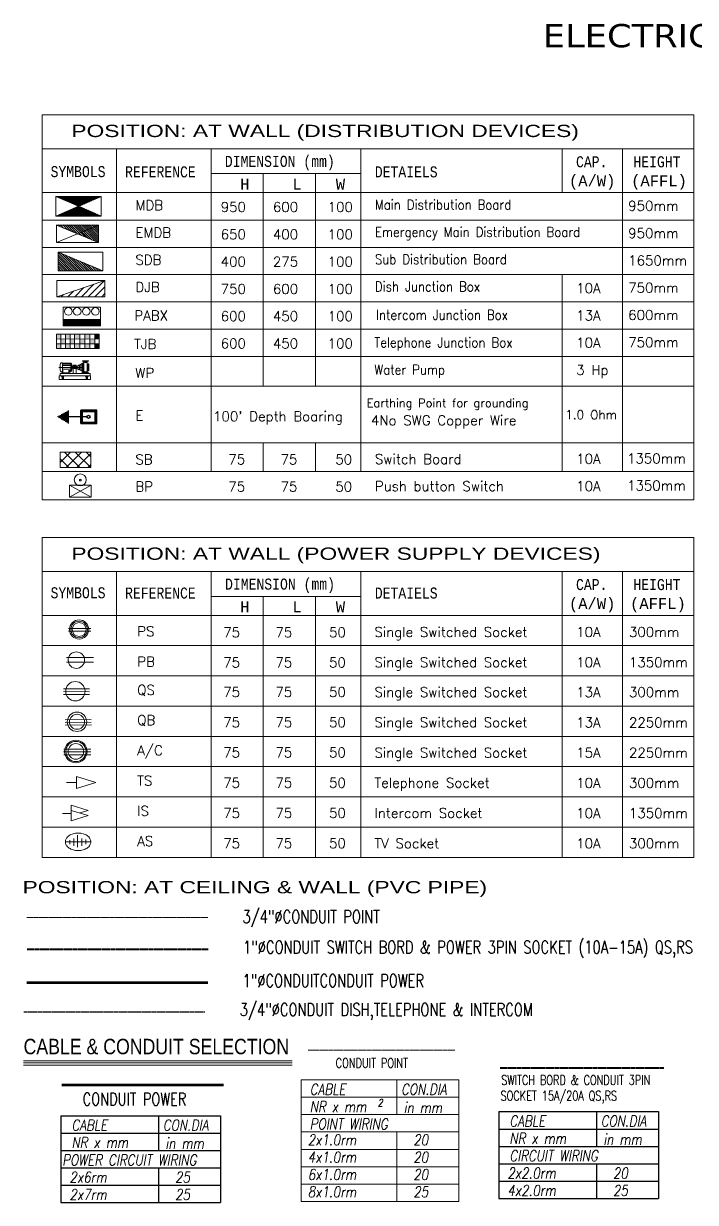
# Model space of a CAD drawing. Header units: inches. Extents: x 79440 to 83001, y -24128 to -22512.
# Drawn here: x 82414.8 to 82630.5, y -22905.5 to -22527.3 of the extents above; entities that cross this region are included whole.
import ezdxf

# ---------------------------------------------------------------- set-up
doc = ezdxf.new("R2010")
doc.units = ezdxf.units.IN
doc.header["$MEASUREMENT"] = 0
for name, pattern in [('BORDER', [1.75, 0.5, -0.25, 0.5, -0.25, 0, -0.25]), ('CENTER', [2, 1.25, -0.25, 0.25, -0.25]), ('CENTER2', [1.125, 0.75, -0.125, 0.125, -0.125]), ('HIDDEN', [0.375, 0.25, -0.125])]:
    doc.linetypes.add(name, pattern=pattern)
for name, color, linetype, lineweight in [('AN-TEXT-LEVEL', 252, 'Continuous', 18), ('CONDUIT', 10, 'HIDDEN', 18), ('E-AC-Socket-15A', 52, 'Continuous', 18), ('E-BP-Bell-Push', 190, 'Continuous', 18), ('E-CKT', 7, 'Continuous', 9), ('E-Con-Point', 204, 'HIDDEN', 20), ('E-Conduit-Power', 150, 'Continuous', 53), ('E-Conduit-QS RS SB', 6, 'CENTER2', 40), ('E-DJB Steel Box', 122, 'Continuous', 18), ('E-fixtur', 2, 'Continuous', 18), ('E-IS-Intercome-Socket', 201, 'Continuous', 18), ('E-Legend', 7, 'Continuous', 20), ('E-MDB', 1, 'Continuous', 15), ('E-PS-Socket-5A', 32, 'Continuous', 18), ('E-QB-Socket-20A', 40, 'Continuous', 18), ('E-QS-Socket-15A', 30, 'Continuous', 18), ('E-SB-Switch-Board', 5, 'Continuous', 18), ('E-Sub-Distrubtion board', 242, 'Continuous', 18), ('E-Tel Dish IC-Conduit', 11, 'BORDER', 30), ('E-Telephone-Socket', 11, 'Continuous', 18), ('E-TJB Steel Box', 14, 'Continuous', 18), ('E-Tv-Socket', 13, 'Continuous', 18), ('E. FITTING3', 56, 'Continuous', 18), ('ELEC-FITTING', 118, 'Continuous', 20)]:
    doc.layers.add(name, color=color, linetype=linetype, lineweight=lineweight)
doc.layers.add('TEXT', color=5, linetype='Continuous')
doc.styles.add('DIM', font='arial.ttf', dxfattribs={"width": 0.8, "height": 5})
doc.styles.add('SIMPLEX', font='simplex.shx', dxfattribs={"width": 0.7})
doc.styles.add('TAHUMA', font='tahoma.ttf')
doc.styles.add('TAVE1', font='ROMANS.shx', dxfattribs={"width": 0.75})
doc.styles.add('TEX', font='monotxt.shx', dxfattribs={"height": 12})
doc.styles.add('TIMES', font='ARIALN.TTF')

# ---------------------------------------------------------------- blocks, each defined once
blk = doc.blocks.new('*X9')
at = {"color": 0}
for p, q in [((10767.22, 16968.55), (10776.15, 16977.47)), ((10768.99, 16968.55), (10779.18, 16978.74)), ((10770.76, 16968.55), (10782.22, 16980.01)), ((10772.53, 16968.55), (10785.26, 16981.29)), ((10774.29, 16968.55), (10788.3, 16982.56)), ((10776.06, 16968.55), (10790.67, 16983.16)), ((10777.83, 16968.55), (10790.67, 16981.39)), ((10779.6, 16968.55), (10790.67, 16979.63)), ((10781.36, 16968.55), (10790.67, 16977.86)), ((10754.85, 16968.55), (10754.87, 16968.57)), ((10756.62, 16968.55), (10757.91, 16969.84)), ((10758.38, 16968.55), (10760.95, 16971.12)), ((10760.15, 16968.55), (10763.99, 16972.39)), ((10761.92, 16968.55), (10767.03, 16973.66)), ((10763.69, 16968.55), (10770.07, 16974.93)), ((10765.46, 16968.55), (10773.11, 16976.2)), ((10783.13, 16968.55), (10790.67, 16976.09)), ((10784.9, 16968.55), (10790.67, 16974.32)), ((10786.67, 16968.55), (10790.67, 16972.55)), ((10788.44, 16968.55), (10790.67, 16970.79)), ((10790.2, 16968.55), (10790.67, 16969.02))]:
    blk.add_line(p, q, dxfattribs=at)
blk = doc.blocks.new('SDB')
for p, q in [((0, -7.5), (17.93, 0)), ((0, -7.5), (0, 0)), ((0, 0), (17.93, 0)), ((17.93, 0), (17.93, -7.5)), ((0, -7.5), (17.93, -7.5))]:
    blk.add_line(p, q)
at = {"xscale": 0.5, "yscale": 0.5, "zscale": 0.5}
blk.add_blockref('*X9', (-5377.41, -8491.77), dxfattribs=at)
blk = doc.blocks.new('SW')
h = blk.add_hatch()
h.set_pattern_fill('ANSI37', color=256, scale=24, style=0)
h.set_pattern_definition([(45, (-59.5238, -1151.0284), (-2.12132, 2.12132), []), (135, (-59.5238, -1151.0284), (-2.12132, -2.12132), [])])
h.paths.add_polyline_path([(-24, -15.52), (-12, -15.52), (-12, -21.52), (-24, -21.52)])
for p, q in [((-24, -15.52), (-12, -15.52)), ((-24, -15.52), (-24, -21.52)), ((-12, -15.52), (-12, -21.52)), ((-24, -21.52), (-12, -21.52))]:
    blk.add_line(p, q)
blk = doc.blocks.new('A$C4DCB0E22')
at = {"layer": 'E-SB-Switch-Board', "xscale": 1.5, "yscale": 1.5, "zscale": 1.5, "rotation": 90.05046403147966}
blk.add_blockref('SW', (-23.29, 35.98), dxfattribs=at)
blk = doc.blocks.new('P')
h = blk.add_hatch()
h.set_pattern_fill('ANSI31', color=256, style=0)
h.set_pattern_definition([(45, (5262.17775, 6617.84506), (-0.0883883476, 0.0883883476), [])])
h.paths.add_polyline_path([(-3.05, -22.93), (9.68, -17.33), (-15.78, -17.33)])
h = blk.add_hatch()
h.set_pattern_fill('ANSI31', color=256, style=0)
h.set_pattern_definition([(315, (5262.17775, -6663.70471), (-0.0883883476, -0.0883883476), [])])
h.paths.add_polyline_path([(-3.05, -22.93), (9.68, -28.53), (-15.78, -28.53)])
for p, q in [((-3.05, -22.93), (-15.78, -17.33)), ((-15.78, -17.33), (9.68, -17.33)), ((-15.78, -28.53), (-15.78, -17.33)), ((-3.05, -22.93), (9.68, -17.33)), ((9.68, -17.33), (9.68, -28.53)), ((-15.78, -28.53), (-3.05, -22.93)), ((-3.05, -22.93), (9.68, -28.53)), ((9.68, -28.53), (-15.78, -28.53))]:
    blk.add_line(p, q)
blk = doc.blocks.new('*X57')
at = {"color": 0}
for p, q in [((10774.3, 16968.5), (10788.3, 16982.6)), ((10776.1, 16968.5), (10790.7, 16983.2)), ((10777.8, 16968.5), (10790.7, 16981.4)), ((10760.2, 16968.5), (10764, 16972.4)), ((10761.9, 16968.5), (10767, 16973.7)), ((10763.7, 16968.5), (10770.1, 16974.9)), ((10765.5, 16968.5), (10773.1, 16976.2)), ((10767.2, 16968.5), (10776.1, 16977.5)), ((10769, 16968.5), (10779.2, 16978.7)), ((10770.8, 16968.5), (10782.2, 16980)), ((10772.5, 16968.5), (10785.3, 16981.3)), ((10779.6, 16968.5), (10790.7, 16979.6)), ((10781.4, 16968.5), (10790.7, 16977.9)), ((10783.1, 16968.5), (10790.7, 16976.1)), ((10784.9, 16968.5), (10790.7, 16974.3)), ((10786.7, 16968.5), (10790.7, 16972.6)), ((10754.8, 16968.5), (10754.9, 16968.6)), ((10756.6, 16968.5), (10757.9, 16969.8)), ((10758.4, 16968.5), (10761, 16971.1)), ((10788.4, 16968.5), (10790.7, 16970.8)), ((10790.2, 16968.5), (10790.7, 16969))]:
    blk.add_line(p, q, dxfattribs=at)
blk = doc.blocks.new('A$C46D62743')
for p, q in [((17, 65), (316, 368)), ((57, 25), (356, 328))]:
    blk.add_line(p, q)
for radius in [183, 158, 133]:
    blk.add_circle((183, 183), radius)
blk = doc.blocks.new('3PIN15A')
for p, q in [((-7.54, -5.07), (6.43, 8.9)), ((-6.06, -6.56), (7.92, 7.41)), ((-4.57, -8.05), (9.41, 5.92))]:
    blk.add_line(p, q)
blk.add_circle((0, 0), 7.37)
blk = doc.blocks.new('A$C44EE3311')
for p, q in [((20, 94), (439, 513)), ((64, 49), (484, 468)), ((109, 5), (529, 424))]:
    blk.add_line(p, q)
for radius in [246, 221, 171]:
    blk.add_circle((246, 246), radius)
blk = doc.blocks.new('A$C12B00F2E')
for p, q in [((660, 136), (223, 271)), ((223, 0), (223, 271)), ((0, 136), (223, 136)), ((660, 136), (223, 0))]:
    blk.add_line(p, q)
blk = doc.blocks.new('E-TV')
at = {"layer": 'E-Tv-Socket'}
for p, q in [((-26.5, 13), (-0.8, 13)), ((-22, 15.2), (-22, 11.3)), ((-18.1, 16.9), (-18.1, 9.6)), ((-14.2, 18.5), (-14.2, 6.3)), ((-9.7, 16.9), (-9.7, 9.6)), ((-5.8, 15.2), (-5.8, 10.7))]:
    blk.add_line(p, q, dxfattribs=at)
for centre, radius, start, end in [((-20.2, 13), 6.31, 149.2053, 180), ((-20.2, 13), 6.31, 180, 210.7947), ((-17, 11.1), 9.96, 124.7991, 149.2053), ((-15, 8.1), 13.6, 106.0599, 124.7991), ((-13.6, 3.5), 18.4, 90, 106.0599), ((-13.6, 3.5), 18.4, 73.9401, 90), ((-12.3, 8.1), 13.6, 55.2009, 73.9401), ((-10.2, 11.1), 9.96, 30.7947, 55.2009), ((-7.1, 13), 6.31, 0, 30.7947), ((-7.1, 13), 6.31, 329.2053, 0), ((-17, 14.8), 9.96, 210.7947, 235.2009), ((-15, 17.8), 13.6, 235.2009, 253.9401), ((-13.6, 22.5), 18.4, 253.9401, 270), ((-13.6, 22.5), 18.4, 270, 286.0599), ((-12.3, 17.8), 13.6, 286.0599, 304.7991), ((-10.2, 14.8), 9.96, 304.7991, 329.2053)]:
    blk.add_arc(centre, radius, start, end, dxfattribs=at)
blk = doc.blocks.new('A$C35A322F8')
for p, q in [((660, 271), (223, 407)), ((223, 0), (223, 407)), ((0, 213), (223, 213)), ((660, 271), (223, 136)), ((660, 136), (223, 0)), ((660, 136), (442, 203))]:
    blk.add_line(p, q)
blk = doc.blocks.new('motor')
at = {"layer": 'ELEC-FITTING', "linetype": 'Continuous', "ltscale": 30}
for p, q in [((25.1, 12.3), (-0.1, 12.3)), ((1.1, 9.5), (1.1, 15.1)), ((3.6, 16.8), (2.2, 16.8)), ((3.6, 7.8), (3.6, 16.8)), ((12, 16.5), (3.6, 16.5)), ((12, 16.3), (3.6, 16.3)), ((12, 15.5), (3.6, 15.5)), ((12, 14), (3.6, 14)), ((12, 8.1), (12, 16.5)), ((13, 9.7), (13, 14.9)), ((13.4, 13.5), (13, 13.5)), ((13.2, 13.1), (13.4, 13.1)), ((14.4, 12.7), (13.2, 12.7)), ((14.1, 14.6), (14.1, 6.2)), ((17.2, 14.6), (14.1, 14.6)), ((17.2, 14.4), (14.1, 14.4)), ((17.2, 13.6), (14.1, 13.6)), ((14.7, 13.1), (14.4, 13.1)), ((14.4, 11.5), (14.4, 13.1)), ((16.5, 13.5), (14.7, 13.5)), ((14.7, 11.1), (14.7, 13.5)), ((15.3, 11.1), (15.3, 13.5)), ((16, 11.1), (16, 13.5)), ((16.5, 11.1), (16.5, 13.5)), ((16.9, 13.1), (16.5, 13.1)), ((16.9, 11.5), (16.9, 13.1)), ((18, 12.7), (16.9, 12.7)), ((17.2, 14.6), (17.2, 6.2)), ((18.4, 13.5), (18, 13.5)), ((18, 11), (18, 13.5)), ((23.7, 16.4), (20.8, 14.7)), ((22.9, 15), (21.4, 14.7)), ((29.7, 19), (23.6, 19)), ((23.6, 18.4), (23.6, 19)), ((29.7, 18.4), (23.6, 18.4)), ((25.1, 16.4), (24.3, 16.4)), ((24.5, 18.1), (24.5, 18.4)), ((28.8, 18.1), (24.5, 18.1)), ((25.1, 6.8), (25.1, 18.1)), ((28.2, 6.8), (28.2, 18.1)), ((29.3, 14.1), (28.2, 14.1)), ((28.8, 18.1), (28.8, 18.4)), ((29.3, 8.9), (29.3, 15.7)), ((29.9, 15.7), (29.3, 15.7)), ((29.7, 19), (29.7, 18.4)), ((29.9, 8.9), (29.9, 15.7)), ((0, 0), (0, 3.7)), ((31.6, 3.7), (0, 3.7)), ((31.6, 0), (0, 0)), ((1.2, 3.7), (1.2, 6.2)), ((31.3, 6.2), (1.2, 6.2)), ((3.6, 7.8), (2.2, 7.8)), ((4.9, 3.1), (2.5, 3.1)), ((4.7, 3.1), (2.7, 2.7)), ((4.7, 2.7), (2.7, 2.3)), ((4.7, 2.7), (2.7, 2.7)), ((4.7, 2.3), (2.7, 1.9)), ((4.7, 2.3), (2.7, 2.3)), ((4.7, 1.9), (2.7, 1.5)), ((4.7, 1.9), (2.7, 1.9)), ((4.7, 1.5), (2.7, 1.2)), ((4.7, 1.5), (2.7, 1.5)), ((4.7, 1.2), (2.7, 0.8)), ((4.7, 1.2), (2.7, 1.2)), ((4.7, 0.8), (2.7, 0.4)), ((4.7, 0.8), (2.7, 0.8)), ((4.7, 0.4), (2.7, 0)), ((4.7, 0.4), (2.7, 0.4)), ((2.8, 6.2), (2.8, 6.9)), ((11.2, 6.9), (2.8, 6.9)), ((3.1, 1.8), (3.1, 1.8)), ((12, 10.6), (3.6, 10.6)), ((4, 9.1), (3.6, 9.1)), ((4, 8.3), (3.6, 8.3)), ((4, 8.1), (3.6, 8.1)), ((4, 9.4), (4, 6.9)), ((9.9, 9.4), (9.9, 6.9)), ((12, 9.1), (9.9, 9.1)), ((12, 8.3), (9.9, 8.3)), ((12, 8.1), (9.9, 8.1)), ((11.2, 6.2), (11.2, 6.9)), ((13.4, 11.1), (13, 11.1)), ((14.4, 11.9), (13.2, 11.9)), ((13.2, 11.5), (13.4, 11.5)), ((14.7, 11.5), (14.4, 11.5)), ((16.5, 11.1), (14.7, 11.1)), ((16.9, 11.5), (16.5, 11.5)), ((18, 11.9), (16.9, 11.9)), ((18.4, 11), (18, 11)), ((23.7, 8.1), (20.8, 9.9)), ((22.9, 9.6), (21.4, 9.9)), ((30.1, 6.8), (23, 6.8)), ((23, 6.8), (23, 6.2)), ((24.2, 6.8), (25.1, 7.7)), ((25.1, 8.1), (24.3, 8.1)), ((28.2, 7.7), (25.1, 7.7)), ((26.7, 7.2), (26.7, 7.7)), ((26.7, 3.1), (26.7, 3.7)), ((26.7, 3.7), (29.2, 3.7)), ((29.2, 3.1), (26.7, 3.1)), ((28.9, 3.1), (27, 2.7)), ((28.9, 2.7), (27, 2.7)), ((28.9, 2.7), (27, 2.3)), ((28.9, 2.3), (27, 2.3)), ((28.9, 2.3), (27, 1.9)), ((28.9, 1.9), (27, 1.9)), ((28.9, 1.9), (27, 1.5)), ((28.9, 1.5), (27, 1.5)), ((28.9, 1.5), (27, 1.2)), ((28.9, 1.2), (27, 1.2)), ((28.9, 1.2), (27, 0.8)), ((28.9, 0.8), (27, 0.8)), ((28.9, 0.8), (27, 0.4)), ((28.9, 0.4), (27, 0.4)), ((28.9, 0.4), (27, 0)), ((27.3, 1.8), (27.3, 1.8)), ((29.3, 10.5), (28.2, 10.5)), ((29.1, 6.8), (28.2, 7.7)), ((29.2, 3.7), (29.2, 3.1)), ((29.9, 8.9), (29.3, 8.9)), ((30.1, 6.2), (30.1, 6.8)), ((31.3, 3.7), (31.3, 6.2)), ((31.6, 0), (31.6, 3.7))]:
    blk.add_line(p, q, dxfattribs=at)
for points in [[(13.2, 11.5), (13.2, 13.1)], [(13.4, 11.1), (13.4, 13.5)], [(21.4, 9.9), (21.4, 14.7)], [(22.9, 9.6), (22.9, 15)], [(2.5, 3.1), (2.5, 3.7), (4.9, 3.7), (4.9, 3.1)]]:
    blk.add_lwpolyline(points, dxfattribs=at)
for points in [[(18.4, 11), (18.4, 13.5, -0.414214), (18.5, 13.6), (20.2, 14.7), (20.2, 9.9), (18.5, 10.9, -0.414214)], [(20.8, 9.8), (20.8, 14.8, 0.414214), (20.7, 14.9), (20.5, 14.9), (20.5, 9.7), (20.7, 9.7, 0.414214)], [(23.7, 8.1), (23.7, 16.5, -0.414214), (23.8, 16.6), (23.9, 16.6), (23.9, 7.9), (23.8, 7.9, -0.414214)], [(24.3, 7.8), (24.3, 16.7, 0.414214), (24.1, 16.8), (24, 16.8, 0.414214), (23.9, 16.7), (23.9, 7.8, 0.414214), (24, 7.7), (24.1, 7.7, 0.414214)]]:
    blk.add_lwpolyline(points, format="xyb", close=True, dxfattribs=at)
for centre, radius, start, end in [((2.9, 15.1), 1.78, 114.5294, 180), ((11.2, 14.9), 1.78, 0, 65.4071), ((26.7, 15.1), 2.22, 46.174, 133.826), ((2.9, 9.5), 1.78, 180, 245.4706), ((11.2, 9.7), 1.78, 294.5929, 0), ((26.7, 9.9), 2.22, 226.174, 313.826)]:
    blk.add_arc(centre, radius, start, end, dxfattribs=at)
blk = doc.blocks.new('A$C19202BDE')
for p, q in [((0, 89), (419, 509)), ((45, 45), (464, 464)), ((89, 0), (509, 419))]:
    blk.add_line(p, q)
for radius in [221, 171]:
    blk.add_circle((226, 242), radius)

msp = doc.modelspace()

# ---------------------------------------------------------------- hatches: boundary and pattern name
at = {"layer": 'CONDUIT', "linetype": 'ByBlock', "lineweight": 25}
h = msp.add_hatch(dxfattribs=at)
h.set_pattern_fill('BRICK', color=256, scale=0.4225, angle=-90, style=0)
h.set_pattern_definition([(270, (83254.08244, -19171.26417), (0.105625, -3e-17), []), (360, (83254.08244, -19171.26417), (8e-17, 0.21125), [0.105625, -0.105625]), (360, (83254.08244, -19171.3698), (8e-17, 0.21125), [-0.105625, 0.105625])])
h.paths.add_polyline_path([(82438.27, -22655.61), (82438.27, -22651.35), (82433.14, -22651.35), (82433.14, -22653.42), (82433.58, -22653.42), (82433.58, -22651.78), (82437.83, -22651.78), (82437.83, -22655.18), (82433.58, -22655.18), (82433.58, -22653.42), (82433.14, -22653.42), (82433.14, -22655.61)])
at = {"layer": 'E-TJB Steel Box'}
h = msp.add_hatch(color=256, dxfattribs=at)
h.paths.add_polyline_path([(82426.81, -22626.98), (82425.42, -22626.98), (82425.42, -22628.48), (82426.81, -22628.49)])
h.paths.add_polyline_path([(82429.71, -22626.98), (82428.29, -22626.98), (82428.29, -22628.49), (82429.71, -22628.49)])
h.paths.add_polyline_path([(82432.85, -22626.98), (82431.16, -22626.98), (82431.16, -22628.5), (82432.85, -22628.5)])
h.paths.add_polyline_path([(82436.12, -22626.98), (82434.49, -22626.98), (82434.49, -22628.5), (82436.12, -22628.51)])
h = msp.add_hatch(color=256, dxfattribs=at)
h.paths.add_polyline_path([(82437.66, -22628.51), (82436.12, -22628.51), (82436.12, -22630.02), (82437.66, -22630.02)])
h.paths.add_polyline_path([(82434.49, -22628.5), (82432.85, -22628.5), (82432.85, -22630.01), (82434.49, -22630.01)])
h.paths.add_polyline_path([(82429.71, -22630), (82431.16, -22630), (82431.16, -22628.5), (82429.71, -22628.49)])
h.paths.add_polyline_path([(82426.81, -22629.99), (82428.29, -22630), (82428.29, -22628.49), (82426.81, -22628.49)])
h = msp.add_hatch(color=256, dxfattribs=at)
h.paths.add_polyline_path([(82437.66, -22628.51), (82439.06, -22628.51), (82439.06, -22626.98), (82437.66, -22626.98)])
h.paths.add_polyline_path([(82437.66, -22631.57), (82439.06, -22631.57), (82439.06, -22630.02), (82437.66, -22630.02)])
h = msp.add_hatch(color=256, dxfattribs=at)
h.paths.add_polyline_path([(82426.81, -22629.99), (82425.42, -22629.99), (82425.42, -22631.57), (82426.81, -22631.57)])
h.paths.add_polyline_path([(82429.71, -22630), (82428.29, -22630), (82428.29, -22631.57), (82429.71, -22631.57)])
h.paths.add_polyline_path([(82432.85, -22630.01), (82431.16, -22630), (82431.16, -22631.57), (82432.85, -22631.57)])
h.paths.add_polyline_path([(82436.12, -22630.02), (82434.49, -22630.01), (82434.49, -22631.57), (82436.12, -22631.57)])

# ---------------------------------------------------------------- linework, layer by layer
at = {"layer": 'AN-TEXT-LEVEL'}
for p, q in [((82429.6, -22679.25), (82429.6, -22678.06)), ((82434.04, -22679.24), (82434.69, -22679.24))]:
    msp.add_line(p, q, dxfattribs=at)
at = {"layer": 'CONDUIT', "linetype": 'ByBlock', "lineweight": 25}
for p, q in [((82429.17, -22651.43), (82429.17, -22655.61)), ((82425.7, -22653.36), (82425.7, -22653.49)), ((82426.12, -22653.13), (82426.12, -22653.75)), ((82426.54, -22652.89), (82426.54, -22654.01)), ((82426.96, -22652.65), (82426.96, -22654.27)), ((82427.39, -22652.42), (82427.38, -22654.52)), ((82427.81, -22652.18), (82427.81, -22654.78)), ((82428.23, -22651.95), (82428.23, -22655.04)), ((82428.66, -22651.71), (82428.65, -22655.3)), ((82435.1, -22653.42), (82429.17, -22653.42))]:
    msp.add_line(p, q, dxfattribs=at)
for points in [[(82438.27, -22651.35), (82433.14, -22651.35), (82433.14, -22655.61), (82438.27, -22655.61)], [(82437.83, -22651.78), (82433.58, -22651.78), (82433.58, -22655.18), (82437.83, -22655.18)]]:
    msp.add_lwpolyline(points, close=True, dxfattribs=at)
msp.add_circle((82435.66, -22653.45), 0.509, dxfattribs=at)
at = {"layer": 'E-BP-Bell-Push', "color": 200}
for p, q in [((82429.6, -22675.4), (82436.53, -22679.24)), ((82436.52, -22675.4), (82429.6, -22679.25)), ((82429.6, -22675.4), (82429.6, -22679.25)), ((82436.52, -22675.4), (82429.6, -22675.4)), ((82436.53, -22679.24), (82436.52, -22675.4)), ((82429.6, -22679.25), (82436.53, -22679.24))]:
    msp.add_line(p, q, dxfattribs=at)
msp.add_circle((82433.01, -22673.68), 1.92, dxfattribs=at)
for start, end in [(0.0177, 180.0177), (180.0177, 0.0177)]:
    msp.add_arc((82433.01, -22673.71), 0.288, start, end, dxfattribs=at)
at = {"layer": 'E-Con-Point', "ltscale": 0.005}
for p, q in [((82415.85, -22814.06), (82473.98, -22814.06)), ((82506.16, -22856.61), (82553.26, -22856.63))]:
    msp.add_line(p, q, dxfattribs=at)
at = {"layer": 'E-Con-Point', "linetype": 'ByBlock'}
for p, q in [((82503.89, -22866.21), (82554.5, -22866.21)), ((82503.89, -22866.21), (82503.89, -22905.16)), ((82534.66, -22866.21), (82534.66, -22877.34)), ((82554.5, -22866.21), (82554.5, -22905.16)), ((82503.89, -22871.78), (82554.5, -22871.78)), ((82503.89, -22877.34), (82554.5, -22877.34)), ((82503.89, -22882.9), (82554.5, -22882.9)), ((82534.66, -22882.9), (82534.66, -22905.16)), ((82503.89, -22888.47), (82554.5, -22888.47)), ((82503.89, -22894.03), (82554.5, -22894.03)), ((82503.89, -22899.59), (82554.5, -22899.59)), ((82503.89, -22905.16), (82554.5, -22905.16))]:
    msp.add_line(p, q, dxfattribs=at)
at = {"layer": 'E-Conduit-Power', "ltscale": 0.0001}
for p, q in [((82415.81, -22834.91), (82473.93, -22834.91)), ((82427.05, -22867.72), (82478.95, -22867.72))]:
    msp.add_line(p, q, dxfattribs=at)
at = {"layer": 'E-Conduit-Power', "linetype": 'ByBlock', "lineweight": -2}
for p, q in [((82426.8, -22877.68), (82478.01, -22877.68)), ((82426.8, -22877.68), (82426.8, -22905.5)), ((82458.16, -22877.68), (82458.16, -22888.81)), ((82478.01, -22877.68), (82478.01, -22894.37)), ((82426.8, -22883.25), (82478.01, -22883.25)), ((82426.8, -22888.81), (82478.01, -22888.81)), ((82426.8, -22894.37), (82478.01, -22894.37)), ((82458.16, -22894.37), (82458.16, -22905.5)), ((82478.01, -22894.37), (82478.01, -22905.5)), ((82426.8, -22899.94), (82478.01, -22899.94)), ((82426.8, -22905.5), (82478.01, -22905.5))]:
    msp.add_line(p, q, dxfattribs=at)
at = {"layer": 'E-Conduit-QS RS SB', "ltscale": 0.005}
for p, q in [((82415.97, -22824.24), (82474.1, -22824.24)), ((82567.81, -22862.34), (82620.36, -22862.34))]:
    msp.add_line(p, q, dxfattribs=at)
at = {"layer": 'E-Conduit-QS RS SB', "linetype": 'ByBlock', "lineweight": -2}
for p, q in [((82567.39, -22876.38), (82618.6, -22876.38)), ((82567.39, -22876.38), (82567.39, -22904.2)), ((82567.39, -22876.38), (82618.6, -22876.38)), ((82567.39, -22876.38), (82567.39, -22904.2)), ((82598.76, -22876.38), (82598.76, -22887.51)), ((82598.76, -22876.38), (82598.76, -22887.51)), ((82618.6, -22876.38), (82618.6, -22893.07)), ((82618.6, -22876.38), (82618.6, -22893.07)), ((82567.39, -22881.95), (82618.6, -22881.95)), ((82567.39, -22881.95), (82618.6, -22881.95)), ((82567.39, -22887.51), (82618.6, -22887.51)), ((82567.39, -22887.51), (82618.6, -22887.51)), ((82567.39, -22893.07), (82618.6, -22893.07)), ((82567.39, -22893.07), (82618.6, -22893.07)), ((82598.76, -22893.07), (82598.76, -22904.2)), ((82598.76, -22893.07), (82598.76, -22904.2)), ((82618.6, -22893.07), (82618.6, -22904.2)), ((82618.6, -22893.07), (82618.6, -22904.2)), ((82567.39, -22898.64), (82618.6, -22898.64)), ((82567.39, -22898.64), (82618.6, -22898.64)), ((82567.39, -22904.2), (82618.6, -22904.2)), ((82567.39, -22904.2), (82618.6, -22904.2))]:
    msp.add_line(p, q, dxfattribs=at)
at = {"layer": 'E-DJB Steel Box'}
for p, q in [((82440.9, -22609.73), (82425.45, -22609.74)), ((82425.45, -22609.74), (82425.46, -22614.93)), ((82425.46, -22614.93), (82440.9, -22609.73)), ((82440.68, -22609.8), (82435.56, -22614.93)), ((82440.9, -22614.92), (82440.9, -22609.73)), ((82430.87, -22613.11), (82429.05, -22614.93)), ((82434.14, -22612.01), (82431.22, -22614.93)), ((82437.41, -22610.91), (82433.39, -22614.93)), ((82440.9, -22611.75), (82437.73, -22614.93)), ((82425.46, -22614.93), (82440.9, -22614.92)), ((82427.61, -22614.21), (82426.88, -22614.93)), ((82440.9, -22613.92), (82439.9, -22614.92))]:
    msp.add_line(p, q, dxfattribs=at)
at = {"layer": 'E-fixtur', "color": 1}
for p, q in [((82420.77, -22556.56), (82630, -22556.56)), ((82420.77, -22556.56), (82420.77, -22680.08)), ((82630, -22680.08), (82630, -22556.56)), ((82420.77, -22680.08), (82630, -22680.08)), ((82420.77, -22692.19), (82420.77, -22794.79)), ((82420.77, -22692.19), (82630, -22692.19)), ((82630, -22794.79), (82630, -22692.19)), ((82420.77, -22794.79), (82630, -22794.79))]:
    msp.add_line(p, q, dxfattribs=at)
at = {"layer": 'E-fixtur', "color": 36}
for p, q in [((82420.77, -22567.42), (82630, -22567.42)), ((82444.61, -22670.95), (82444.61, -22567.42)), ((82475.01, -22670.95), (82475.01, -22567.42)), ((82523.03, -22670.95), (82523.03, -22567.42)), ((82587.74, -22581.53), (82587.74, -22567.42)), ((82607.06, -22670.95), (82607.06, -22567.42)), ((82475.01, -22575.43), (82523.03, -22575.43)), ((82491.77, -22575.43), (82491.77, -22643.57)), ((82508.53, -22575.43), (82508.53, -22643.57)), ((82420.77, -22581.53), (82630, -22581.53)), ((82420.77, -22590.33), (82630, -22590.33)), ((82420.77, -22599.08), (82630, -22599.08)), ((82420.77, -22607.82), (82630, -22607.82)), ((82587.74, -22670.95), (82587.74, -22607.82)), ((82420.77, -22616.57), (82630, -22616.57)), ((82420.77, -22625.32), (82630, -22625.32)), ((82420.77, -22634.07), (82630, -22634.07)), ((82420.77, -22643.57), (82630, -22643.57)), ((82420.77, -22661.82), (82630, -22661.82)), ((82491.77, -22661.82), (82491.77, -22670.95)), ((82508.53, -22662.01), (82508.53, -22670.95)), ((82420.77, -22670.95), (82630, -22670.95)), ((82420.77, -22703.05), (82630, -22703.05)), ((82444.61, -22794.79), (82444.61, -22703.05)), ((82475.01, -22794.79), (82475.01, -22703.05)), ((82523.03, -22794.79), (82523.03, -22703.05)), ((82587.74, -22794.79), (82587.74, -22703.05)), ((82607.06, -22794.79), (82607.06, -22703.05)), ((82475.01, -22711.07), (82523.03, -22711.07)), ((82491.77, -22711.07), (82491.77, -22794.79)), ((82508.53, -22711.07), (82508.53, -22794.79)), ((82420.77, -22717.17), (82630, -22717.17)), ((82420.77, -22726.87), (82630, -22726.87)), ((82420.77, -22736.57), (82630, -22736.57)), ((82420.77, -22746.27), (82630, -22746.27)), ((82420.77, -22755.98), (82630, -22755.98)), ((82420.77, -22765.68), (82630, -22765.68)), ((82420.77, -22775.38), (82630, -22775.38)), ((82420.77, -22785.08), (82630, -22785.08))]:
    msp.add_line(p, q, dxfattribs=at)
at = {"layer": 'E-Legend', "color": 3, "ltscale": 2}
for p, q in [((82414.8, -22860.04), (82501.07, -22860.04)), ((82414.8, -22860.74), (82501.07, -22860.74)), ((82414.8, -22861.44), (82501.07, -22861.44))]:
    msp.add_line(p, q, dxfattribs=at)
at = {"layer": 'E-SB-Switch-Board'}
for p, q in [((82428.56, -22730.64), (82437.27, -22730.64)), ((82428.57, -22732.15), (82437.27, -22732.16))]:
    msp.add_line(p, q, dxfattribs=at)
at = {"layer": 'E-SB-Switch-Board', "extrusion": (0, 0, -1)}
msp.add_ellipse((82431.77, -22731.51), major_axis=(-1.87, -1.87), ratio=1, start_param=3.13784, end_param=9.421025, dxfattribs=at)
at = {"layer": 'E-Sub-Distrubtion board', "color": 3}
for p, q in [((82425.33, -22591.92), (82438.85, -22597.57)), ((82425.33, -22591.92), (82425.33, -22597.57)), ((82425.33, -22591.92), (82438.85, -22591.92)), ((82425.33, -22597.57), (82438.85, -22591.92)), ((82438.85, -22591.92), (82438.85, -22597.57)), ((82425.33, -22597.57), (82438.85, -22597.57))]:
    msp.add_line(p, q, dxfattribs=at)
at = {"layer": 'E-Tel Dish IC-Conduit', "ltscale": 0.002}
msp.add_line((82414.92, -22844.34), (82473.04, -22844.34), dxfattribs=at)
at = {"layer": 'E-TJB Steel Box'}
for p, q in [((82425.42, -22626.98), (82425.42, -22631.57)), ((82439.06, -22626.98), (82425.42, -22626.98)), ((82425.42, -22628.48), (82439.06, -22628.51)), ((82426.81, -22626.98), (82426.81, -22631.56)), ((82428.29, -22626.98), (82428.29, -22631.56)), ((82429.71, -22626.98), (82429.71, -22631.62)), ((82431.16, -22626.98), (82431.16, -22631.59)), ((82432.85, -22626.98), (82432.85, -22631.56)), ((82434.49, -22626.98), (82434.49, -22631.59)), ((82436.12, -22626.98), (82436.12, -22631.59)), ((82437.66, -22626.98), (82437.66, -22631.57)), ((82439.06, -22631.57), (82439.06, -22626.98)), ((82425.42, -22629.99), (82439.06, -22630.02)), ((82425.42, -22631.57), (82439.06, -22631.57))]:
    msp.add_line(p, q, dxfattribs=at)
at = {"layer": 'E. FITTING3', "ltscale": 0.5}
for p, q in [((82439.46, -22622.27), (82427.55, -22622.27)), ((82439.46, -22622.51), (82427.55, -22622.51)), ((82439.46, -22622.74), (82427.55, -22622.74)), ((82439.46, -22623), (82427.55, -22623)), ((82439.46, -22623.2), (82427.55, -22623.2)), ((82439.46, -22623.46), (82427.55, -22623.46)), ((82439.46, -22623.71), (82427.55, -22623.71)), ((82439.46, -22624.01), (82427.55, -22624.01))]:
    msp.add_line(p, q, dxfattribs=at)
msp.add_lwpolyline([(82439.46, -22618.23), (82439.46, -22624.31), (82427.55, -22624.31), (82427.55, -22618.23)], close=True, dxfattribs=at)
for centre in [(82429.16, -22619.63), (82432, -22619.63), (82434.92, -22619.63), (82437.87, -22619.63)]:
    msp.add_circle(centre, 1.24, dxfattribs=at)

# ---------------------------------------------------------------- block references
at = {"layer": 'E-AC-Socket-15A', "xscale": 0.01466945520862136, "yscale": 0.01466945522406604, "zscale": 0.0146694552196272, "rotation": 314.9156490991348}
msp.add_blockref('A$C44EE3311', (82426.5, -22760.8), dxfattribs=at)
at = {"layer": 'E-IS-Intercome-Socket', "xscale": -0.01238268092856742, "yscale": 0.0123826809322054, "zscale": 0.01238268093767518, "rotation": 180}
msp.add_blockref('A$C35A322F8', (82427.35, -22778.03), dxfattribs=at)
at = {"layer": 'E-MDB', "xscale": 0.5697957520314958, "yscale": 0.5697957520351338, "zscale": 0.5697957520278578}
msp.add_blockref('P', (82434.2, -22572.84), dxfattribs=at)
at = {"layer": 'E-PS-Socket-5A', "xscale": -0.01682646401819998, "yscale": 0.0168264640160487, "zscale": 0.01682646401458231, "rotation": 225.3849653577237}
msp.add_blockref('A$C46D62743', (82428.28, -22721.7), dxfattribs=at)
at = {"layer": 'E-QB-Socket-20A', "xscale": 0.01409561214131145, "yscale": 0.01409561217587907, "zscale": 0.01409561217528873, "rotation": 315.6897401436814}
msp.add_blockref('A$C19202BDE', (82427.3, -22751.52), dxfattribs=at)
at = {"layer": 'E-QS-Socket-15A', "xscale": 0.4220898829465679, "yscale": 0.4220898829444195, "zscale": 0.4220898829428227, "rotation": 314.7849704459612}
msp.add_blockref('3PIN15A', (82431.43, -22741.49), dxfattribs=at)
at = {"layer": 'E-SB-Switch-Board', "xscale": -0.5506447733314417, "yscale": 0.5506447733314417, "zscale": 0.5506447733282025, "rotation": 90}
msp.add_blockref('A$C4DCB0E22', (82436.43, -22664.76), dxfattribs=at)
at = {"layer": 'E-Sub-Distrubtion board', "color": 3, "xscale": -0.3768515974572882, "yscale": 0.3768515974588809, "zscale": 0.3768515974565281, "rotation": 179.9983769500013}
msp.add_blockref('*X57', (78372.55, -16197.18), dxfattribs=at)
at = {"layer": 'E-Sub-Distrubtion board', "xscale": -0.7984329450118821, "yscale": 0.7984329450046062, "zscale": 0.7984329450061678}
msp.add_blockref('SDB', (82440.23, -22600.6), dxfattribs=at)
at = {"layer": 'E-Telephone-Socket', "xscale": -0.01413749999483116, "yscale": 0.01413750000210712, "zscale": 0.0141375, "rotation": 180}
msp.add_blockref('A$C12B00F2E', (82428.63, -22768.88), dxfattribs=at)
at = {"layer": 'E-Tv-Socket', "xscale": -0.3167716584721347, "yscale": 0.3167716584684968, "zscale": 0.3167716584659913, "rotation": 180}
msp.add_blockref('E-TV', (82436.63, -22785.7), dxfattribs=at)
at = {"layer": 'TEXT', "ltscale": 2, "xscale": 0.3188147672917694, "yscale": 0.3188147672954074, "zscale": 0.3188147672954074}
msp.add_blockref('motor', (82426.18, -22641.5), dxfattribs=at)

# ---------------------------------------------------------------- texts
at = {"layer": 'E-CKT', "color": 5, "style": 'TAHUMA', "width": 1.286268}
msp.add_text('ELECTRICAL, TELEPHONE & TV SYSTEM', height=7.4621, dxfattribs=at).set_placement((82581.49, -22534.88))
at = {"layer": 'E-Con-Point', "style": 'TAVE1', "width": 0.75}
for s, height, p in [('3/4"%%CCONDUIT POINT', 4.0921, (82485.1, -22815.86)), ('CONDUIT POINT', 3.0462, (82515.02, -22862.28))]:
    msp.add_text(s, height=height, dxfattribs=at).set_placement(p)
at = {"layer": 'E-Con-Point', "linetype": 'ByBlock', "style": 'TAVE1', "oblique": 10, "width": 0.8}
for s, height, p in [('CABLE', 3.493, (82506.7, -22870.98)), ('CON.DIA', 3.493, (82536.02, -22870.98)), ('NR x mm', 3.493, (82506.7, -22876.54)), ('2', 2.43, (82528.48, -22874.75)), ('in mm ', 3.493, (82536.87, -22876.8)), ('POINT WIRING', 3.4931, (82506.7, -22882.1)), ('2x1.0rm', 3.493, (82506.05, -22887.16)), ('20', 3.493, (82539.92, -22887.16)), ('4x1.0rm', 3.493, (82506.05, -22892.72)), ('20', 3.493, (82539.92, -22892.72)), ('6x1.0rm', 3.493, (82506.05, -22898.28)), ('20', 3.493, (82539.92, -22898.28)), ('8x1.0rm', 3.493, (82506.05, -22903.85)), ('25', 3.493, (82539.92, -22903.85))]:
    msp.add_text(s, height=height, dxfattribs=at).set_placement(p)
at = {"layer": 'E-Conduit-Power', "linetype": 'CENTER', "lineweight": -2, "style": 'TAVE1', "width": 0.75}
for s, height, p in [('1"%%CCONDUITCONDUIT POWER', 4.0921, (82485.1, -22836.4)), ('CONDUIT POWER', 4.0616, (82433.77, -22874.38))]:
    msp.add_text(s, height=height, dxfattribs=at).set_placement(p)
at = {"layer": 'E-Conduit-Power', "linetype": 'ByBlock', "lineweight": -2, "style": 'TAVE1', "oblique": 10, "width": 0.8}
for s, height, p in [('CABLE', 3.493, (82430.2, -22882.45)), ('CON.DIA', 3.493, (82459.53, -22882.45)), ('NR x mm', 3.493, (82430.2, -22888.01)), ('in mm ', 3.493, (82460.37, -22888.27)), ('POWER CIRCUIT WIRING', 3.4931, (82427.22, -22893.64)), ('2x6rm', 3.493, (82429.55, -22899.15)), ('25', 3.493, (82463.43, -22899.15)), ('2x7rm', 3.493, (82429.55, -22904.71)), ('25', 3.493, (82463.43, -22904.71))]:
    msp.add_text(s, height=height, dxfattribs=at).set_placement(p)
at = {"layer": 'E-Conduit-QS RS SB', "lineweight": 18, "style": 'TAVE1', "width": 0.75}
msp.add_text('1"%%CCONDUIT SWITCH BORD & POWER 3PIN SOCKET (10A-15A) QS,RS', height=4.0921, dxfattribs=at).set_placement((82485.27, -22825.64))
at = {"layer": 'E-Conduit-QS RS SB', "lineweight": -2, "style": 'TAVE1', "width": 0.75}
for s, p in [('SWITCH BORD & CONDUIT 3PIN ', (82568.15, -22867.76)), ('SOCKET 15A/20A QS,RS', (82567.94, -22872.79))]:
    msp.add_text(s, height=3.0462, dxfattribs=at).set_placement(p)
at = {"layer": 'E-Conduit-QS RS SB', "linetype": 'ByBlock', "lineweight": -2, "style": 'TAVE1', "oblique": 10, "width": 0.8}
for s, height, p in [('CABLE', 3.493, (82570.8, -22881.15)), ('CABLE', 3.493, (82570.8, -22881.15)), ('CON.DIA', 3.493, (82600.12, -22881.15)), ('CON.DIA', 3.493, (82600.12, -22881.15)), ('NR x mm', 3.493, (82570.8, -22886.71)), ('NR x mm', 3.493, (82570.8, -22886.71)), ('in mm ', 3.493, (82600.96, -22886.97)), ('in mm ', 3.493, (82600.96, -22886.97)), ('CIRCUIT WIRING', 3.4931, (82570.8, -22892.27)), ('CIRCUIT WIRING', 3.4931, (82570.8, -22892.27)), ('2x2.0rm', 3.493, (82570.14, -22897.84)), ('20', 3.493, (82604.02, -22897.84)), ('20', 3.493, (82604.02, -22897.84)), ('4x2.0rm', 3.493, (82570.14, -22903.41)), ('25', 3.493, (82604.02, -22903.41)), ('25', 3.493, (82604.02, -22903.41))]:
    msp.add_text(s, height=height, dxfattribs=at).set_placement(p)
at = {"layer": 'E-fixtur', "color": 7}
for s, height, style, width, p in [('POSITION: AT WALL (DISTRIBUTION DEVICES)', 3.9361, 'DIM', 1.330194, (82430.15, -22563.69)), ('Main Distribution Board', 3.1489, 'SIMPLEX', 0.881614, (82527.6, -22586.93)), ('Emergency Main Distribution Board', 3.1489, 'SIMPLEX', 0.881614, (82527.6, -22595.72)), ('Sub Distribution Board', 3.1489, 'SIMPLEX', 0.881614, (82527.6, -22604.47)), ('Dish Junction Box', 3.1489, 'SIMPLEX', 0.881614, (82527.6, -22613.22)), ('Intercom Junction Box', 3.1489, 'SIMPLEX', 0.881614, (82527.97, -22622.32)), ('Telephone Junction Box', 3.1489, 'SIMPLEX', 0.881614, (82527.41, -22631.17)), ('Water Pump', 3.149, 'SIMPLEX', 0.881614, (82527.41, -22639.92)), ('POSITION: AT WALL (POWER SUPPLY DEVICES)', 3.9361, 'DIM', 1.330194, (82430.15, -22699.32)), ('POSITION: AT CEILING & WALL (PVC PIPE)', 3.9361, 'DIM', 1.330194, (82414.48, -22806.32))]:
    msp.add_text(s, height=height, dxfattribs=dict(at, style=style, width=width)).set_placement(p)
at = {"layer": 'E-fixtur', "color": 7, "ltscale": 10, "style": 'TEX'}
for s, height, width, p in [('DIMENSION (mm)', 3.5425, 0.822133, (82479.42, -22573.26)), ('CAP.', 3.542, 0.822133, (82592.17, -22573.4)), ('HEIGHT', 3.542, 0.822133, (82610.59, -22573.4)), ('SYMBOLS', 3.542, 0.822133, (82423.47, -22576.55)), ('REFERENCE', 3.542, 0.822133, (82447.39, -22576.63)), ('DETAIELS', 3.542, 0.822133, (82527.57, -22576.63)), ('(A/W)', 3.542, 0.972583, (82589.9, -22579.48)), ('(AFFL)', 3.542, 0.972583, (82609.87, -22579.48)), ('H', 3.54, 0.972583, (82484.35, -22580.56)), ('L', 3.54, 0.972583, (82501.14, -22580.56)), ('W', 3.54, 0.972583, (82515.05, -22580.56)), ('SYMBOLS', 3.542, 0.822133, (82423.47, -22711.68)), ('REFERENCE', 3.542, 0.822133, (82447.39, -22711.76)), ('DIMENSION (mm)', 3.5425, 0.822133, (82479.49, -22708.89)), ('DETAIELS', 3.542, 0.822133, (82527.57, -22711.76)), ('CAP.', 3.542, 0.822133, (82592.17, -22709.03)), ('HEIGHT', 3.542, 0.822133, (82610.59, -22709.03)), ('(A/W)', 3.542, 0.972583, (82589.9, -22715.11)), ('(AFFL)', 3.542, 0.972583, (82609.53, -22715.11)), ('H', 3.54, 0.972583, (82484.35, -22716.19)), ('L', 3.54, 0.972583, (82501.14, -22716.19)), ('W', 3.54, 0.972583, (82515.05, -22716.19))]:
    msp.add_text(s, height=height, dxfattribs=dict(at, width=width)).set_placement(p)
at = {"layer": 'E-fixtur', "color": 7, "style": 'SIMPLEX'}
for s, height, p in [('MDB', 3.149, (82450.7, -22587.12)), ('950', 3.149, (82478.09, -22587.7)), ('600', 3.149, (82494.85, -22587.7)), ('100', 3.149, (82512.44, -22587.7)), ('950mm', 3.149, (82608.92, -22587.33)), ('EMDB', 3.149, (82450.7, -22595.91)), ('650', 3.149, (82478.09, -22596.5)), ('400', 3.149, (82494.85, -22596.5)), ('100', 3.149, (82512.44, -22596.5)), ('950mm', 3.149, (82608.92, -22596.12)), ('SDB', 3.149, (82450.7, -22604.66)), ('400', 3.149, (82478.09, -22605.25)), ('275', 3.149, (82494.85, -22605.25)), ('100', 3.149, (82512.44, -22605.25)), ('1650mm', 3.149, (82608.92, -22604.87)), ('DJB', 3.149, (82450.7, -22613.4)), ('750', 3.149, (82478.09, -22613.99)), ('600', 3.149, (82494.85, -22613.99)), ('100', 3.149, (82512.44, -22613.99)), ('10A', 3.149, (82592.23, -22613.75)), ('750mm', 3.149, (82608.92, -22613.61)), ('PABX', 3.149, (82450.39, -22622.51)), ('600', 3.149, (82478.09, -22622.74)), ('450', 3.149, (82494.85, -22622.74)), ('100', 3.149, (82512.44, -22622.74)), ('13A', 3.149, (82592.23, -22622.5)), ('600mm', 3.149, (82608.92, -22622.36)), ('TJB', 3.149, (82450.28, -22631.64)), ('600', 3.149, (82478.09, -22631.49)), ('450', 3.149, (82494.85, -22631.49)), ('100', 3.149, (82512.44, -22631.49)), ('10A', 3.149, (82592.23, -22631.25)), ('750mm', 3.149, (82608.92, -22631.11)), ('WP', 3.149, (82450.7, -22640.94)), ('3 Hp', 3.149, (82592.23, -22639.99)), ('Earthing Point for grounding', 2.6765, (82524.96, -22650.34)), ('1.0 Ohm', 2.827, (82588.71, -22654.19)), ('E', 3.15, (82450.71, -22654.61)), ("100' Depth Boaring", 3.1489, (82475.64, -22654.88)), ('4No SWG Copper Wire', 3.1489, (82526.32, -22656.16)), ('SB', 3.149, (82450.7, -22668.7)), ('75', 3.149, (82480.55, -22668.71)), ('75', 3.149, (82497.3, -22668.71)), ('50', 3.149, (82514.89, -22668.71)), ('Switch Board', 3.1489, (82527.6, -22668.59)), ('10A', 3.149, (82592.23, -22668.51)), ('1350mm', 3.149, (82608.56, -22668.38)), ('Push button Switch', 3.1489, (82527.6, -22677.29)), ('10A', 3.149, (82592.23, -22677.26)), ('1350mm', 3.149, (82608.56, -22677.08)), ('BP', 3.149, (82450.7, -22677.4)), ('75', 3.149, (82480.55, -22677.41)), ('75', 3.149, (82497.3, -22677.41)), ('50', 3.149, (82514.89, -22677.41)), ('PS', 3.149, (82451.29, -22723.86)), ('75', 3.149, (82478.9, -22724.16)), ('75', 3.149, (82495.66, -22724.16)), ('50', 3.149, (82512.87, -22724.16)), ('Single Switched Socket', 3.1489, (82527.46, -22724.07)), ('10A', 3.149, (82592.23, -22724.07)), ('300mm', 3.149, (82609.16, -22724.07)), ('PB', 3.149, (82451.29, -22733.56)), ('75', 3.149, (82478.9, -22733.86)), ('75', 3.149, (82495.66, -22733.86)), ('50', 3.149, (82512.87, -22733.86)), ('Single Switched Socket', 3.1489, (82527.46, -22733.78)), ('10A', 3.149, (82592.23, -22733.78)), ('1350mm', 3.149, (82609.16, -22733.78)), ('QS', 3.149, (82451.29, -22742.64)), ('75', 3.149, (82478.9, -22743.33)), ('75', 3.149, (82495.66, -22743.33)), ('50', 3.149, (82512.87, -22743.33)), ('Single Switched Socket', 3.1489, (82527.46, -22743.35)), ('13A', 3.149, (82592.23, -22743.37)), ('300mm', 3.149, (82609.16, -22743.37)), ('QB', 3.149, (82451.29, -22752.34)), ('Single Switched Socket', 3.1489, (82527.46, -22753.05)), ('75', 3.149, (82478.9, -22753.04)), ('75', 3.149, (82495.66, -22753.04)), ('50', 3.149, (82512.87, -22753.04)), ('13A', 3.149, (82592.23, -22753.08)), ('2250mm', 3.149, (82609.16, -22753.08)), ('A/C', 3.149, (82451.29, -22762.04)), ('75', 3.149, (82478.9, -22762.74)), ('75', 3.149, (82495.66, -22762.74)), ('50', 3.149, (82512.87, -22762.74)), ('Single Switched Socket', 3.1489, (82527.46, -22762.75)), ('15A', 3.149, (82592.23, -22762.78)), ('2250mm', 3.149, (82609.16, -22762.78)), ('TS', 3.149, (82451.29, -22771.75)), ('75', 3.149, (82478.9, -22772.44)), ('75', 3.149, (82495.66, -22772.44)), ('50', 3.149, (82512.87, -22772.44)), ('Telephone Socket', 3.1489, (82527.46, -22772.45)), ('10A', 3.149, (82592.23, -22772.48)), ('300mm', 3.149, (82609.16, -22772.48)), ('IS', 3.149, (82451.29, -22781.45)), ('75', 3.149, (82478.9, -22782.14)), ('75', 3.149, (82495.66, -22782.14)), ('50', 3.149, (82512.87, -22782.14)), ('Intercom Socket', 3.1489, (82527.46, -22782.16)), ('10A', 3.149, (82592.23, -22782.18)), ('1350mm', 3.149, (82609.16, -22782.18)), ('AS', 3.149, (82451.29, -22791.15)), ('75', 3.149, (82478.9, -22791.84)), ('75', 3.149, (82495.66, -22791.84)), ('50', 3.149, (82512.87, -22791.84)), ('TV Socket', 3.149, (82527.46, -22791.86)), ('10A', 3.149, (82592.23, -22791.88)), ('300mm', 3.149, (82609.16, -22791.88))]:
    msp.add_text(s, height=height, dxfattribs=at).set_placement(p)
at = {"layer": 'E-Legend', "color": 3, "style": 'TIMES'}
msp.add_text('CABLE & CONDUIT SELECTION', height=4.9617, dxfattribs=at).set_placement((82414.8, -22857.97))
at = {"layer": 'E-Tel Dish IC-Conduit', "lineweight": -2, "ltscale": 0.3, "style": 'TAVE1', "width": 0.75}
msp.add_text('3/4"%%CCONDUIT DISH,TELEPHONE & INTERCOM', height=4.0921, dxfattribs=at).set_placement((82484.21, -22845.67))

doc.saveas('drawing.dxf')
